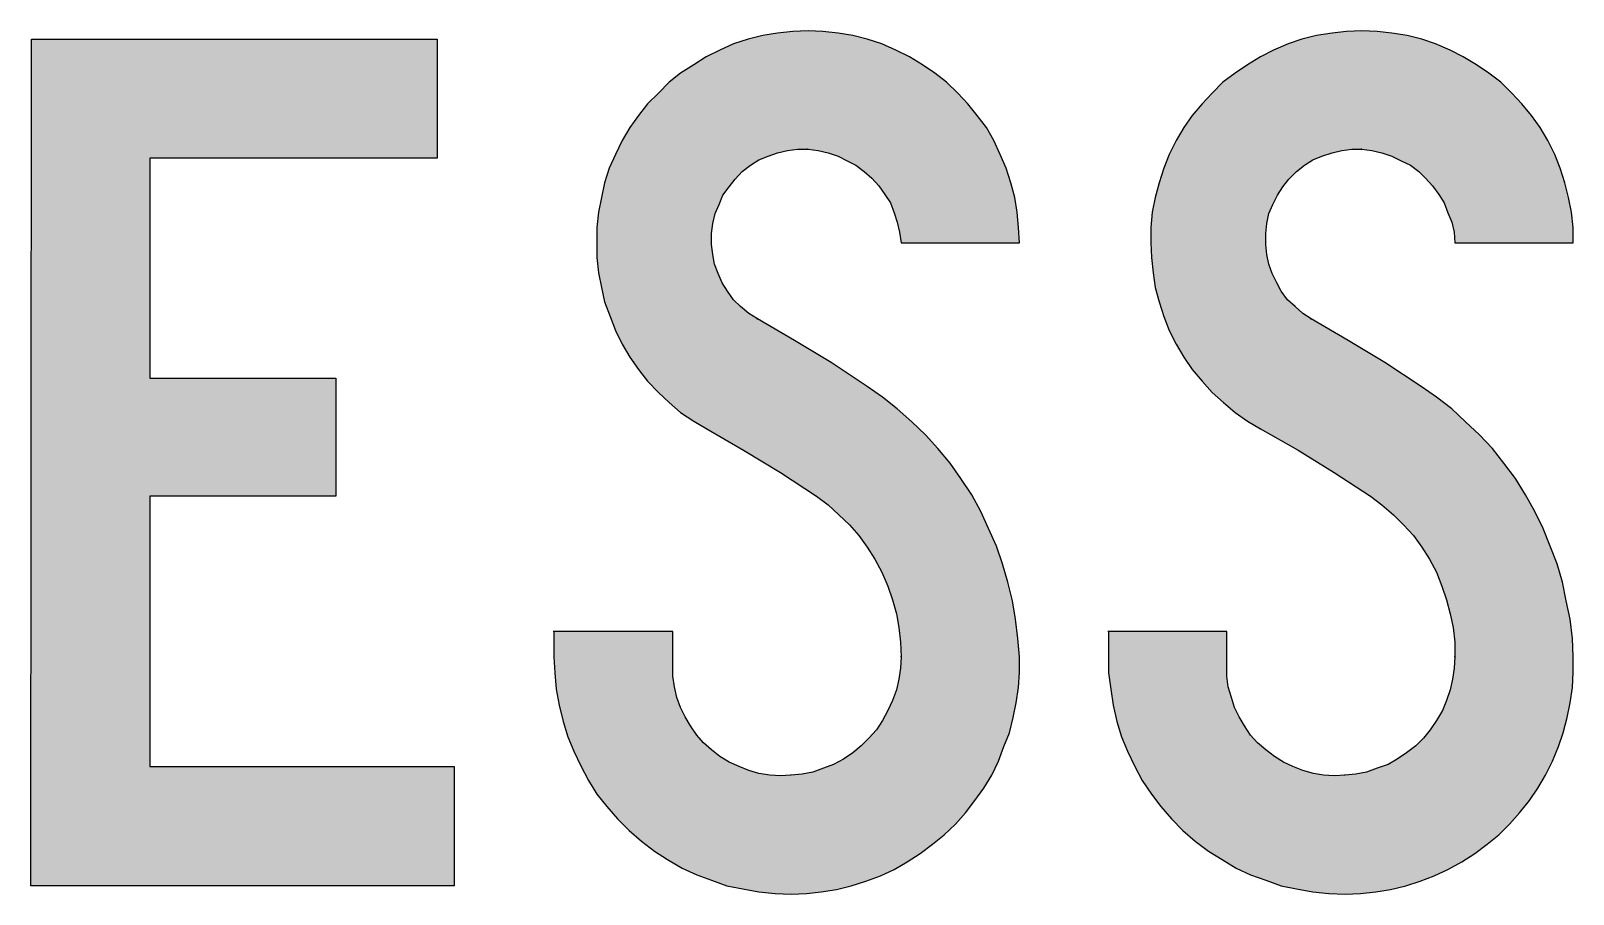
# Model space of a CAD drawing. Extents: x 210.3 to 295.3, y 156.1 to 238.5.
# Drawn here: x 254.36 to 272.59, y 196.47 to 206.68 of the extents above; entities that cross this region are included whole.
import ezdxf

# ---------------------------------------------------------------- set-up
doc = ezdxf.new("R2010")
doc.units = 0
doc.header["$MEASUREMENT"] = 0
doc.linetypes.add('CENTERX2', pattern=[101.6, 63.5, -12.7, 12.7, -12.7])
doc.layers.get('0').update_dxf_attribs({"linetype": 'CONTINUOUS'})
doc.layers.add('TBLK25', color=1, linetype='CONTINUOUS')

msp = doc.modelspace()

# ---------------------------------------------------------------- hatches: boundary and pattern name
at = {"layer": 'TBLK25', "linetype": 'CENTERX2'}
for points in [[(254.365, 206.577), (259.159, 206.577), (259.159, 205.17), (255.763, 205.17), (255.763, 202.573), (257.96, 202.573), (257.96, 201.175), (255.763, 201.175), (255.763, 197.979), (259.358, 197.979), (259.358, 196.571), (254.365, 196.571), (254.356, 196.571)], [(265.905, 200.158), (265.841, 200.376), (265.769, 200.585), (265.678, 200.793), (265.587, 200.993), (265.478, 201.193), (265.351, 201.384), (265.224, 201.565), (265.079, 201.738), (264.933, 201.901), (264.77, 202.055), (264.597, 202.21), (264.425, 202.346), (264.243, 202.473), (263.817, 202.755), (263.381, 203.018), (262.945, 203.272), (262.845, 203.336), (262.745, 203.417), (262.663, 203.499), (262.591, 203.599), (262.527, 203.699), (262.482, 203.808), (262.436, 203.917), (262.418, 204.035), (262.4, 204.153), (262.4, 204.28), (262.418, 204.398), (262.446, 204.516), (262.491, 204.625), (262.536, 204.734), (262.609, 204.834), (262.682, 204.925), (262.763, 205.015), (262.863, 205.088), (262.963, 205.152), (263.072, 205.197), (263.181, 205.233), (263.299, 205.261), (263.417, 205.279), (263.544, 205.279), (263.662, 205.261), (263.78, 205.233), (263.898, 205.197), (264.007, 205.142), (264.107, 205.088), (264.207, 205.015), (264.298, 204.934), (264.38, 204.843), (264.452, 204.743), (264.516, 204.643), (264.561, 204.525), (264.597, 204.416), (264.625, 204.298), (264.643, 204.171), (266.041, 204.171), (266.032, 204.353), (266.014, 204.534), (265.987, 204.707), (265.941, 204.879), (265.887, 205.052), (265.814, 205.215), (265.741, 205.379), (265.651, 205.533), (265.542, 205.678), (265.433, 205.814), (265.315, 205.942), (265.179, 206.069), (265.042, 206.178), (264.897, 206.277), (264.743, 206.368), (264.579, 206.45), (264.416, 206.523), (264.243, 206.577), (264.071, 206.622), (263.898, 206.65), (263.717, 206.668), (263.544, 206.677), (263.363, 206.668), (263.181, 206.65), (263.008, 206.622), (262.836, 206.577), (262.663, 206.523), (262.5, 206.45), (262.337, 206.368), (262.191, 206.277), (262.037, 206.178), (261.901, 206.069), (261.774, 205.942), (261.647, 205.814), (261.538, 205.678), (261.438, 205.533), (261.347, 205.379), (261.265, 205.215), (261.193, 205.052), (261.138, 204.879), (261.102, 204.707), (261.065, 204.534), (261.047, 204.353), (261.047, 204.171), (261.047, 203.998), (261.065, 203.817), (261.102, 203.644), (261.138, 203.472), (261.202, 203.299), (261.265, 203.136), (261.347, 202.972), (261.438, 202.818), (261.538, 202.673), (261.647, 202.537), (261.774, 202.4), (261.901, 202.282), (262.037, 202.164), (262.191, 202.064), (262.346, 201.974), (262.781, 201.719), (263.217, 201.456), (263.644, 201.175), (263.78, 201.075), (263.907, 200.957), (264.034, 200.839), (264.143, 200.712), (264.243, 200.575), (264.334, 200.43), (264.416, 200.276), (264.488, 200.112), (264.543, 199.949), (264.588, 199.785), (264.616, 199.622), (264.634, 199.45), (264.643, 199.277), (264.634, 199.141), (264.616, 199.014), (264.588, 198.887), (264.543, 198.759), (264.488, 198.641), (264.425, 198.523), (264.352, 198.414), (264.261, 198.315), (264.171, 198.224), (264.071, 198.142), (263.962, 198.069), (263.844, 198.006), (263.726, 197.96), (263.599, 197.915), (263.472, 197.888), (263.344, 197.879), (263.217, 197.87), (263.09, 197.879), (262.963, 197.897), (262.845, 197.933), (262.727, 197.979), (262.609, 198.033), (262.5, 198.097), (262.4, 198.178), (262.309, 198.26), (262.228, 198.351), (262.155, 198.46), (262.091, 198.569), (262.037, 198.678), (261.992, 198.796), (261.964, 198.923), (261.946, 199.05), (261.946, 199.177), (261.946, 199.577), (260.539, 199.577), (260.539, 199.277), (260.548, 199.086), (260.566, 198.896), (260.602, 198.705), (260.648, 198.514), (260.702, 198.333), (260.775, 198.16), (260.857, 197.988), (260.947, 197.815), (261.047, 197.652), (261.165, 197.506), (261.292, 197.361), (261.429, 197.225), (261.574, 197.098), (261.728, 196.98), (261.883, 196.88), (262.055, 196.78), (262.228, 196.698), (262.4, 196.635), (262.582, 196.571), (262.772, 196.535), (262.963, 196.499), (263.154, 196.48), (263.344, 196.471), (263.526, 196.48), (263.699, 196.499), (263.88, 196.526), (264.053, 196.571), (264.225, 196.626), (264.398, 196.689), (264.561, 196.762), (264.715, 196.853), (264.87, 196.953), (265.015, 197.062), (265.151, 197.171), (265.287, 197.298), (265.406, 197.434), (265.514, 197.579), (265.623, 197.724), (265.714, 197.879), (265.796, 198.042), (265.859, 198.215), (265.923, 198.378), (265.968, 198.56), (266.005, 198.732), (266.032, 198.914), (266.041, 199.095), (266.041, 199.277), (266.023, 199.495), (265.996, 199.722), (265.959, 199.94)], [(271.834, 197.298), (271.952, 197.434), (272.07, 197.579), (272.17, 197.724), (272.261, 197.879), (272.342, 198.042), (272.415, 198.215), (272.469, 198.378), (272.515, 198.56), (272.551, 198.732), (272.578, 198.914), (272.588, 199.095), (272.588, 199.277), (272.578, 199.495), (272.551, 199.722), (272.506, 199.94), (272.46, 200.158), (272.397, 200.376), (272.315, 200.585), (272.233, 200.793), (272.134, 200.993), (272.025, 201.193), (271.907, 201.384), (271.77, 201.565), (271.634, 201.738), (271.48, 201.901), (271.316, 202.055), (271.153, 202.21), (270.971, 202.346), (270.79, 202.473), (270.363, 202.755), (269.927, 203.018), (269.491, 203.272), (269.391, 203.336), (269.301, 203.417), (269.21, 203.499), (269.137, 203.599), (269.083, 203.699), (269.028, 203.808), (268.992, 203.917), (268.965, 204.035), (268.956, 204.153), (268.956, 204.28), (268.965, 204.398), (268.992, 204.516), (269.037, 204.625), (269.092, 204.734), (269.155, 204.834), (269.228, 204.925), (269.319, 205.015), (269.41, 205.088), (269.51, 205.152), (269.618, 205.197), (269.737, 205.233), (269.855, 205.261), (269.973, 205.279), (270.091, 205.279), (270.209, 205.261), (270.327, 205.233), (270.445, 205.197), (270.554, 205.142), (270.663, 205.088), (270.763, 205.015), (270.844, 204.934), (270.926, 204.843), (270.999, 204.743), (271.062, 204.643), (271.108, 204.525), (271.153, 204.416), (271.18, 204.298), (271.189, 204.171), (272.588, 204.171), (272.588, 204.353), (272.569, 204.534), (272.533, 204.707), (272.488, 204.879), (272.433, 205.052), (272.37, 205.215), (272.288, 205.379), (272.197, 205.533), (272.097, 205.678), (271.979, 205.814), (271.861, 205.942), (271.734, 206.069), (271.589, 206.178), (271.443, 206.277), (271.289, 206.368), (271.135, 206.45), (270.962, 206.523), (270.799, 206.577), (270.626, 206.622), (270.445, 206.65), (270.272, 206.668), (270.091, 206.677), (269.909, 206.668), (269.737, 206.65), (269.555, 206.622), (269.382, 206.577), (269.219, 206.523), (269.046, 206.45), (268.892, 206.368), (268.738, 206.277), (268.592, 206.178), (268.447, 206.069), (268.32, 205.942), (268.202, 205.814), (268.084, 205.678), (267.984, 205.533), (267.893, 205.379), (267.812, 205.215), (267.748, 205.052), (267.694, 204.879), (267.648, 204.707), (267.612, 204.534), (267.594, 204.353), (267.594, 204.171), (267.603, 203.998), (267.621, 203.817), (267.648, 203.644), (267.694, 203.472), (267.748, 203.299), (267.812, 203.136), (267.893, 202.972), (267.984, 202.818), (268.084, 202.673), (268.202, 202.537), (268.32, 202.4), (268.456, 202.282), (268.592, 202.164), (268.738, 202.064), (268.892, 201.974), (269.337, 201.719), (269.764, 201.456), (270.19, 201.175), (270.327, 201.075), (270.463, 200.957), (270.581, 200.839), (270.699, 200.712), (270.799, 200.575), (270.89, 200.43), (270.971, 200.276), (271.035, 200.112), (271.089, 199.949), (271.135, 199.785), (271.171, 199.622), (271.189, 199.45), (271.189, 199.277), (271.18, 199.141), (271.162, 199.014), (271.135, 198.887), (271.089, 198.759), (271.044, 198.641), (270.971, 198.523), (270.899, 198.414), (270.817, 198.315), (270.726, 198.224), (270.617, 198.142), (270.508, 198.069), (270.399, 198.006), (270.272, 197.96), (270.145, 197.915), (270.018, 197.888), (269.891, 197.879), (269.764, 197.87), (269.637, 197.879), (269.519, 197.897), (269.391, 197.933), (269.273, 197.979), (269.164, 198.033), (269.056, 198.097), (268.956, 198.178), (268.856, 198.26), (268.774, 198.351), (268.701, 198.46), (268.638, 198.569), (268.583, 198.678), (268.547, 198.796), (268.511, 198.923), (268.493, 199.05), (268.493, 199.177), (268.493, 199.577), (267.094, 199.577), (267.094, 199.277), (267.094, 199.086), (267.122, 198.896), (267.149, 198.705), (267.194, 198.514), (267.249, 198.333), (267.321, 198.16), (267.403, 197.988), (267.494, 197.815), (267.603, 197.652), (267.712, 197.506), (267.839, 197.361), (267.975, 197.225), (268.12, 197.098), (268.275, 196.98), (268.438, 196.88), (268.602, 196.78), (268.774, 196.698), (268.956, 196.635), (269.137, 196.571), (269.319, 196.535), (269.51, 196.499), (269.7, 196.48), (269.891, 196.471), (270.072, 196.48), (270.254, 196.499), (270.427, 196.526), (270.608, 196.571), (270.781, 196.626), (270.944, 196.689), (271.108, 196.762), (271.271, 196.853), (271.425, 196.953), (271.571, 197.062), (271.707, 197.171)]]:
    msp.add_hatch(color=256, dxfattribs=at).paths.add_polyline_path(points)

# ---------------------------------------------------------------- linework, layer by layer
at = {"color": 3}
for p, q in [((263.544, 205.279), (263.535, 205.279)), ((270.091, 205.279), (270.082, 205.279)), ((263.644, 201.175), (263.635, 201.175)), ((270.19, 201.175), (270.181, 201.175)), ((264.643, 199.277), (264.634, 199.277)), ((271.189, 199.277), (271.18, 199.277)), ((263.344, 197.879), (263.335, 197.879)), ((269.891, 197.879), (269.882, 197.879))]:
    msp.add_line(p, q, dxfattribs=at)
msp.add_lwpolyline([(254.365, 206.577), (259.159, 206.577), (259.159, 205.17), (255.763, 205.17), (255.763, 202.573), (257.96, 202.573), (257.96, 201.175), (255.763, 201.175), (255.763, 197.979), (259.358, 197.979), (259.358, 196.571), (254.365, 196.571), (254.356, 196.571)], close=True, dxfattribs=at)
for points in [[(260.539, 199.577), (260.539, 199.277), (260.548, 199.086), (260.566, 198.896), (260.602, 198.705), (260.648, 198.514), (260.702, 198.333), (260.775, 198.16), (260.857, 197.988), (260.947, 197.815), (261.047, 197.652), (261.165, 197.506), (261.292, 197.361), (261.429, 197.225), (261.574, 197.098), (261.728, 196.98), (261.883, 196.88), (262.055, 196.78), (262.228, 196.698), (262.4, 196.635), (262.582, 196.571), (262.772, 196.535), (262.963, 196.499), (263.154, 196.48), (263.344, 196.471), (263.526, 196.48), (263.699, 196.499), (263.88, 196.526), (264.053, 196.571), (264.225, 196.626), (264.398, 196.689), (264.561, 196.762), (264.715, 196.853), (264.87, 196.953), (265.015, 197.062), (265.151, 197.171), (265.287, 197.298), (265.406, 197.434), (265.514, 197.579), (265.623, 197.724), (265.714, 197.879), (265.796, 198.042), (265.859, 198.215), (265.923, 198.378), (265.968, 198.56), (266.005, 198.732), (266.032, 198.914), (266.041, 199.095), (266.041, 199.277), (266.023, 199.495), (265.996, 199.722), (265.959, 199.94), (265.905, 200.158), (265.841, 200.376), (265.769, 200.585), (265.678, 200.793), (265.587, 200.993), (265.478, 201.193), (265.351, 201.384), (265.224, 201.565), (265.079, 201.738), (264.933, 201.901), (264.77, 202.055), (264.597, 202.21), (264.425, 202.346), (264.243, 202.473), (263.817, 202.755), (263.381, 203.018), (262.945, 203.272), (262.936, 203.272), (262.945, 203.272), (262.845, 203.336), (262.745, 203.417), (262.663, 203.499), (262.591, 203.599), (262.527, 203.699), (262.482, 203.808), (262.436, 203.917), (262.418, 204.035), (262.4, 204.153), (262.4, 204.28), (262.418, 204.398), (262.446, 204.516), (262.491, 204.625), (262.536, 204.734), (262.609, 204.834), (262.682, 204.925), (262.763, 205.015), (262.863, 205.088), (262.963, 205.152), (263.072, 205.197), (263.181, 205.233), (263.299, 205.261), (263.417, 205.279), (263.544, 205.279), (263.662, 205.261), (263.78, 205.233), (263.898, 205.197), (264.007, 205.142), (264.107, 205.088), (264.207, 205.015), (264.298, 204.934), (264.38, 204.843), (264.452, 204.743), (264.516, 204.643), (264.561, 204.525), (264.597, 204.416), (264.625, 204.298), (264.643, 204.171), (266.041, 204.171), (266.032, 204.353), (266.014, 204.534), (265.987, 204.707), (265.941, 204.879), (265.887, 205.052), (265.814, 205.215), (265.741, 205.379), (265.651, 205.533), (265.542, 205.678), (265.433, 205.814), (265.315, 205.942), (265.179, 206.069), (265.042, 206.178), (264.897, 206.277), (264.743, 206.368), (264.579, 206.45), (264.416, 206.523), (264.243, 206.577), (264.071, 206.622), (263.898, 206.65), (263.717, 206.668), (263.544, 206.677), (263.363, 206.668), (263.181, 206.65), (263.008, 206.622), (262.836, 206.577), (262.663, 206.523), (262.5, 206.45), (262.337, 206.368), (262.191, 206.277), (262.037, 206.178), (261.901, 206.069), (261.774, 205.942), (261.647, 205.814), (261.538, 205.678), (261.438, 205.533), (261.347, 205.379), (261.265, 205.215), (261.193, 205.052), (261.138, 204.879), (261.102, 204.707), (261.065, 204.534), (261.047, 204.353), (261.047, 204.171), (261.047, 203.998), (261.065, 203.817), (261.102, 203.644), (261.138, 203.472), (261.202, 203.299), (261.265, 203.136), (261.347, 202.972), (261.438, 202.818), (261.538, 202.673), (261.647, 202.537), (261.774, 202.4), (261.901, 202.282), (262.037, 202.164), (262.191, 202.064), (262.346, 201.974), (262.337, 201.974), (262.346, 201.974), (262.781, 201.719), (263.217, 201.456), (263.644, 201.175), (263.78, 201.075), (263.907, 200.957), (264.034, 200.839), (264.143, 200.712), (264.243, 200.575), (264.334, 200.43), (264.416, 200.276), (264.488, 200.112), (264.543, 199.949), (264.588, 199.785), (264.616, 199.622), (264.634, 199.45), (264.643, 199.277), (264.634, 199.141), (264.616, 199.014), (264.588, 198.887), (264.543, 198.759), (264.488, 198.641), (264.425, 198.523), (264.352, 198.414), (264.261, 198.315), (264.171, 198.224), (264.071, 198.142), (263.962, 198.069), (263.844, 198.006), (263.726, 197.96), (263.599, 197.915), (263.472, 197.888), (263.344, 197.879), (263.217, 197.87), (263.09, 197.879), (262.963, 197.897), (262.845, 197.933), (262.727, 197.979), (262.609, 198.033), (262.5, 198.097), (262.4, 198.178), (262.309, 198.26), (262.228, 198.351), (262.155, 198.46), (262.091, 198.569), (262.037, 198.678), (261.992, 198.796), (261.964, 198.923), (261.946, 199.05), (261.946, 199.177), (261.946, 199.577), (260.539, 199.577), (260.53, 199.577)], [(267.094, 199.577), (267.094, 199.277), (267.094, 199.086), (267.122, 198.896), (267.149, 198.705), (267.194, 198.514), (267.249, 198.333), (267.321, 198.16), (267.403, 197.988), (267.494, 197.815), (267.603, 197.652), (267.712, 197.506), (267.839, 197.361), (267.975, 197.225), (268.12, 197.098), (268.275, 196.98), (268.438, 196.88), (268.602, 196.78), (268.774, 196.698), (268.956, 196.635), (269.137, 196.571), (269.319, 196.535), (269.51, 196.499), (269.7, 196.48), (269.891, 196.471), (270.072, 196.48), (270.254, 196.499), (270.427, 196.526), (270.608, 196.571), (270.781, 196.626), (270.944, 196.689), (271.108, 196.762), (271.271, 196.853), (271.425, 196.953), (271.571, 197.062), (271.707, 197.171), (271.834, 197.298), (271.952, 197.434), (272.07, 197.579), (272.17, 197.724), (272.261, 197.879), (272.342, 198.042), (272.415, 198.215), (272.469, 198.378), (272.515, 198.56), (272.551, 198.732), (272.578, 198.914), (272.588, 199.095), (272.588, 199.277), (272.578, 199.495), (272.551, 199.722), (272.506, 199.94), (272.46, 200.158), (272.397, 200.376), (272.315, 200.585), (272.233, 200.793), (272.134, 200.993), (272.025, 201.193), (271.907, 201.384), (271.77, 201.565), (271.634, 201.738), (271.48, 201.901), (271.316, 202.055), (271.153, 202.21), (270.971, 202.346), (270.79, 202.473), (270.363, 202.755), (269.927, 203.018), (269.491, 203.272), (269.482, 203.272), (269.491, 203.272), (269.391, 203.336), (269.301, 203.417), (269.21, 203.499), (269.137, 203.599), (269.083, 203.699), (269.028, 203.808), (268.992, 203.917), (268.965, 204.035), (268.956, 204.153), (268.956, 204.28), (268.965, 204.398), (268.992, 204.516), (269.037, 204.625), (269.092, 204.734), (269.155, 204.834), (269.228, 204.925), (269.319, 205.015), (269.41, 205.088), (269.51, 205.152), (269.618, 205.197), (269.737, 205.233), (269.855, 205.261), (269.973, 205.279), (270.091, 205.279), (270.209, 205.261), (270.327, 205.233), (270.445, 205.197), (270.554, 205.142), (270.663, 205.088), (270.763, 205.015), (270.844, 204.934), (270.926, 204.843), (270.999, 204.743), (271.062, 204.643), (271.108, 204.525), (271.153, 204.416), (271.18, 204.298), (271.189, 204.171), (272.588, 204.171), (272.588, 204.353), (272.569, 204.534), (272.533, 204.707), (272.488, 204.879), (272.433, 205.052), (272.37, 205.215), (272.288, 205.379), (272.197, 205.533), (272.097, 205.678), (271.979, 205.814), (271.861, 205.942), (271.734, 206.069), (271.589, 206.178), (271.443, 206.277), (271.289, 206.368), (271.135, 206.45), (270.962, 206.523), (270.799, 206.577), (270.626, 206.622), (270.445, 206.65), (270.272, 206.668), (270.091, 206.677), (269.909, 206.668), (269.737, 206.65), (269.555, 206.622), (269.382, 206.577), (269.219, 206.523), (269.046, 206.45), (268.892, 206.368), (268.738, 206.277), (268.592, 206.178), (268.447, 206.069), (268.32, 205.942), (268.202, 205.814), (268.084, 205.678), (267.984, 205.533), (267.893, 205.379), (267.812, 205.215), (267.748, 205.052), (267.694, 204.879), (267.648, 204.707), (267.612, 204.534), (267.594, 204.353), (267.594, 204.171), (267.603, 203.998), (267.621, 203.817), (267.648, 203.644), (267.694, 203.472), (267.748, 203.299), (267.812, 203.136), (267.893, 202.972), (267.984, 202.818), (268.084, 202.673), (268.202, 202.537), (268.32, 202.4), (268.456, 202.282), (268.592, 202.164), (268.738, 202.064), (268.892, 201.974), (268.883, 201.974), (268.892, 201.974), (269.337, 201.719), (269.764, 201.456), (270.19, 201.175), (270.327, 201.075), (270.463, 200.957), (270.581, 200.839), (270.699, 200.712), (270.799, 200.575), (270.89, 200.43), (270.971, 200.276), (271.035, 200.112), (271.089, 199.949), (271.135, 199.785), (271.171, 199.622), (271.189, 199.45), (271.189, 199.277), (271.18, 199.141), (271.162, 199.014), (271.135, 198.887), (271.089, 198.759), (271.044, 198.641), (270.971, 198.523), (270.899, 198.414), (270.817, 198.315), (270.726, 198.224), (270.617, 198.142), (270.508, 198.069), (270.399, 198.006), (270.272, 197.96), (270.145, 197.915), (270.018, 197.888), (269.891, 197.879), (269.764, 197.87), (269.637, 197.879), (269.519, 197.897), (269.391, 197.933), (269.273, 197.979), (269.164, 198.033), (269.056, 198.097), (268.956, 198.178), (268.856, 198.26), (268.774, 198.351), (268.701, 198.46), (268.638, 198.569), (268.583, 198.678), (268.547, 198.796), (268.511, 198.923), (268.493, 199.05), (268.493, 199.177), (268.493, 199.577), (267.094, 199.577), (267.085, 199.577)]]:
    msp.add_lwpolyline(points, dxfattribs=at)
at = {"layer": 'TBLK25', "linetype": 'CENTERX2'}
for points in [[(265.905, 200.158), (265.841, 200.376), (265.769, 200.585), (265.678, 200.793), (265.587, 200.993), (265.478, 201.193), (265.351, 201.384), (265.224, 201.565), (265.079, 201.738), (264.933, 201.901), (264.77, 202.055), (264.597, 202.21), (264.425, 202.346), (264.243, 202.473), (263.817, 202.755), (263.381, 203.018), (262.945, 203.272), (262.845, 203.336), (262.745, 203.417), (262.663, 203.499), (262.591, 203.599), (262.527, 203.699), (262.482, 203.808), (262.436, 203.917), (262.418, 204.035), (262.4, 204.153), (262.4, 204.28), (262.418, 204.398), (262.446, 204.516), (262.491, 204.625), (262.536, 204.734), (262.609, 204.834), (262.682, 204.925), (262.763, 205.015), (262.863, 205.088), (262.963, 205.152), (263.072, 205.197), (263.181, 205.233), (263.299, 205.261), (263.417, 205.279), (263.544, 205.279), (263.662, 205.261), (263.78, 205.233), (263.898, 205.197), (264.007, 205.142), (264.107, 205.088), (264.207, 205.015), (264.298, 204.934), (264.38, 204.843), (264.452, 204.743), (264.516, 204.643), (264.561, 204.525), (264.597, 204.416), (264.625, 204.298), (264.643, 204.171), (266.041, 204.171), (266.032, 204.353), (266.014, 204.534), (265.987, 204.707), (265.941, 204.879), (265.887, 205.052), (265.814, 205.215), (265.741, 205.379), (265.651, 205.533), (265.542, 205.678), (265.433, 205.814), (265.315, 205.942), (265.179, 206.069), (265.042, 206.178), (264.897, 206.277), (264.743, 206.368), (264.579, 206.45), (264.416, 206.523), (264.243, 206.577), (264.071, 206.622), (263.898, 206.65), (263.717, 206.668), (263.544, 206.677), (263.363, 206.668), (263.181, 206.65), (263.008, 206.622), (262.836, 206.577), (262.663, 206.523), (262.5, 206.45), (262.337, 206.368), (262.191, 206.277), (262.037, 206.178), (261.901, 206.069), (261.774, 205.942), (261.647, 205.814), (261.538, 205.678), (261.438, 205.533), (261.347, 205.379), (261.265, 205.215), (261.193, 205.052), (261.138, 204.879), (261.102, 204.707), (261.065, 204.534), (261.047, 204.353), (261.047, 204.171), (261.047, 203.998), (261.065, 203.817), (261.102, 203.644), (261.138, 203.472), (261.202, 203.299), (261.265, 203.136), (261.347, 202.972), (261.438, 202.818), (261.538, 202.673), (261.647, 202.537), (261.774, 202.4), (261.901, 202.282), (262.037, 202.164), (262.191, 202.064), (262.346, 201.974), (262.781, 201.719), (263.217, 201.456), (263.644, 201.175), (263.78, 201.075), (263.907, 200.957), (264.034, 200.839), (264.143, 200.712), (264.243, 200.575), (264.334, 200.43), (264.416, 200.276), (264.488, 200.112), (264.543, 199.949), (264.588, 199.785), (264.616, 199.622), (264.634, 199.45), (264.643, 199.277), (264.634, 199.141), (264.616, 199.014), (264.588, 198.887), (264.543, 198.759), (264.488, 198.641), (264.425, 198.523), (264.352, 198.414), (264.261, 198.315), (264.171, 198.224), (264.071, 198.142), (263.962, 198.069), (263.844, 198.006), (263.726, 197.96), (263.599, 197.915), (263.472, 197.888), (263.344, 197.879), (263.217, 197.87), (263.09, 197.879), (262.963, 197.897), (262.845, 197.933), (262.727, 197.979), (262.609, 198.033), (262.5, 198.097), (262.4, 198.178), (262.309, 198.26), (262.228, 198.351), (262.155, 198.46), (262.091, 198.569), (262.037, 198.678), (261.992, 198.796), (261.964, 198.923), (261.946, 199.05), (261.946, 199.177), (261.946, 199.577), (260.539, 199.577), (260.539, 199.277), (260.548, 199.086), (260.566, 198.896), (260.602, 198.705), (260.648, 198.514), (260.702, 198.333), (260.775, 198.16), (260.857, 197.988), (260.947, 197.815), (261.047, 197.652), (261.165, 197.506), (261.292, 197.361), (261.429, 197.225), (261.574, 197.098), (261.728, 196.98), (261.883, 196.88), (262.055, 196.78), (262.228, 196.698), (262.4, 196.635), (262.582, 196.571), (262.772, 196.535), (262.963, 196.499), (263.154, 196.48), (263.344, 196.471), (263.526, 196.48), (263.699, 196.499), (263.88, 196.526), (264.053, 196.571), (264.225, 196.626), (264.398, 196.689), (264.561, 196.762), (264.715, 196.853), (264.87, 196.953), (265.015, 197.062), (265.151, 197.171), (265.287, 197.298), (265.406, 197.434), (265.514, 197.579), (265.623, 197.724), (265.714, 197.879), (265.796, 198.042), (265.859, 198.215), (265.923, 198.378), (265.968, 198.56), (266.005, 198.732), (266.032, 198.914), (266.041, 199.095), (266.041, 199.277), (266.023, 199.495), (265.996, 199.722), (265.959, 199.94)], [(271.834, 197.298), (271.952, 197.434), (272.07, 197.579), (272.17, 197.724), (272.261, 197.879), (272.342, 198.042), (272.415, 198.215), (272.469, 198.378), (272.515, 198.56), (272.551, 198.732), (272.578, 198.914), (272.588, 199.095), (272.588, 199.277), (272.578, 199.495), (272.551, 199.722), (272.506, 199.94), (272.46, 200.158), (272.397, 200.376), (272.315, 200.585), (272.233, 200.793), (272.134, 200.993), (272.025, 201.193), (271.907, 201.384), (271.77, 201.565), (271.634, 201.738), (271.48, 201.901), (271.316, 202.055), (271.153, 202.21), (270.971, 202.346), (270.79, 202.473), (270.363, 202.755), (269.927, 203.018), (269.491, 203.272), (269.391, 203.336), (269.301, 203.417), (269.21, 203.499), (269.137, 203.599), (269.083, 203.699), (269.028, 203.808), (268.992, 203.917), (268.965, 204.035), (268.956, 204.153), (268.956, 204.28), (268.965, 204.398), (268.992, 204.516), (269.037, 204.625), (269.092, 204.734), (269.155, 204.834), (269.228, 204.925), (269.319, 205.015), (269.41, 205.088), (269.51, 205.152), (269.618, 205.197), (269.737, 205.233), (269.855, 205.261), (269.973, 205.279), (270.091, 205.279), (270.209, 205.261), (270.327, 205.233), (270.445, 205.197), (270.554, 205.142), (270.663, 205.088), (270.763, 205.015), (270.844, 204.934), (270.926, 204.843), (270.999, 204.743), (271.062, 204.643), (271.108, 204.525), (271.153, 204.416), (271.18, 204.298), (271.189, 204.171), (272.588, 204.171), (272.588, 204.353), (272.569, 204.534), (272.533, 204.707), (272.488, 204.879), (272.433, 205.052), (272.37, 205.215), (272.288, 205.379), (272.197, 205.533), (272.097, 205.678), (271.979, 205.814), (271.861, 205.942), (271.734, 206.069), (271.589, 206.178), (271.443, 206.277), (271.289, 206.368), (271.135, 206.45), (270.962, 206.523), (270.799, 206.577), (270.626, 206.622), (270.445, 206.65), (270.272, 206.668), (270.091, 206.677), (269.909, 206.668), (269.737, 206.65), (269.555, 206.622), (269.382, 206.577), (269.219, 206.523), (269.046, 206.45), (268.892, 206.368), (268.738, 206.277), (268.592, 206.178), (268.447, 206.069), (268.32, 205.942), (268.202, 205.814), (268.084, 205.678), (267.984, 205.533), (267.893, 205.379), (267.812, 205.215), (267.748, 205.052), (267.694, 204.879), (267.648, 204.707), (267.612, 204.534), (267.594, 204.353), (267.594, 204.171), (267.603, 203.998), (267.621, 203.817), (267.648, 203.644), (267.694, 203.472), (267.748, 203.299), (267.812, 203.136), (267.893, 202.972), (267.984, 202.818), (268.084, 202.673), (268.202, 202.537), (268.32, 202.4), (268.456, 202.282), (268.592, 202.164), (268.738, 202.064), (268.892, 201.974), (269.337, 201.719), (269.764, 201.456), (270.19, 201.175), (270.327, 201.075), (270.463, 200.957), (270.581, 200.839), (270.699, 200.712), (270.799, 200.575), (270.89, 200.43), (270.971, 200.276), (271.035, 200.112), (271.089, 199.949), (271.135, 199.785), (271.171, 199.622), (271.189, 199.45), (271.189, 199.277), (271.18, 199.141), (271.162, 199.014), (271.135, 198.887), (271.089, 198.759), (271.044, 198.641), (270.971, 198.523), (270.899, 198.414), (270.817, 198.315), (270.726, 198.224), (270.617, 198.142), (270.508, 198.069), (270.399, 198.006), (270.272, 197.96), (270.145, 197.915), (270.018, 197.888), (269.891, 197.879), (269.764, 197.87), (269.637, 197.879), (269.519, 197.897), (269.391, 197.933), (269.273, 197.979), (269.164, 198.033), (269.056, 198.097), (268.956, 198.178), (268.856, 198.26), (268.774, 198.351), (268.701, 198.46), (268.638, 198.569), (268.583, 198.678), (268.547, 198.796), (268.511, 198.923), (268.493, 199.05), (268.493, 199.177), (268.493, 199.577), (267.094, 199.577), (267.094, 199.277), (267.094, 199.086), (267.122, 198.896), (267.149, 198.705), (267.194, 198.514), (267.249, 198.333), (267.321, 198.16), (267.403, 197.988), (267.494, 197.815), (267.603, 197.652), (267.712, 197.506), (267.839, 197.361), (267.975, 197.225), (268.12, 197.098), (268.275, 196.98), (268.438, 196.88), (268.602, 196.78), (268.774, 196.698), (268.956, 196.635), (269.137, 196.571), (269.319, 196.535), (269.51, 196.499), (269.7, 196.48), (269.891, 196.471), (270.072, 196.48), (270.254, 196.499), (270.427, 196.526), (270.608, 196.571), (270.781, 196.626), (270.944, 196.689), (271.108, 196.762), (271.271, 196.853), (271.425, 196.953), (271.571, 197.062), (271.707, 197.171)]]:
    msp.add_lwpolyline(points, close=True, dxfattribs=at)

doc.saveas('drawing.dxf')
